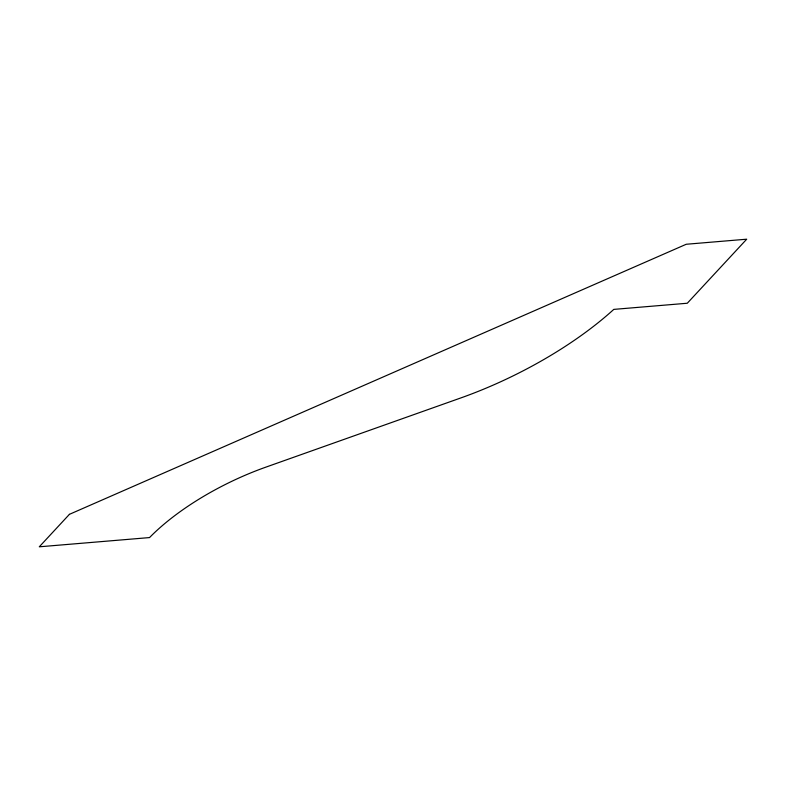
<?xml version="1.0" encoding="UTF-8"?>
<svg xmlns="http://www.w3.org/2000/svg" width="786" height="786" viewBox="0 0 786 786"><rect width="100%" height="100%" fill="white"/><g stroke="black" fill="none" stroke-linecap="round" stroke-linejoin="round"><path stroke-width="1.18" d="M69.414 514.339L39.3 546.801L149.536 537.575A140.822 54.568 -26.1 0 1 265.678 467.208L460.704 397.981A199.811 77.431 -26.1 0 0 613.797 309.389L687.288 303.239L746.7 239.199L686.247 244.259L69.414 514.339"/></g></svg>
